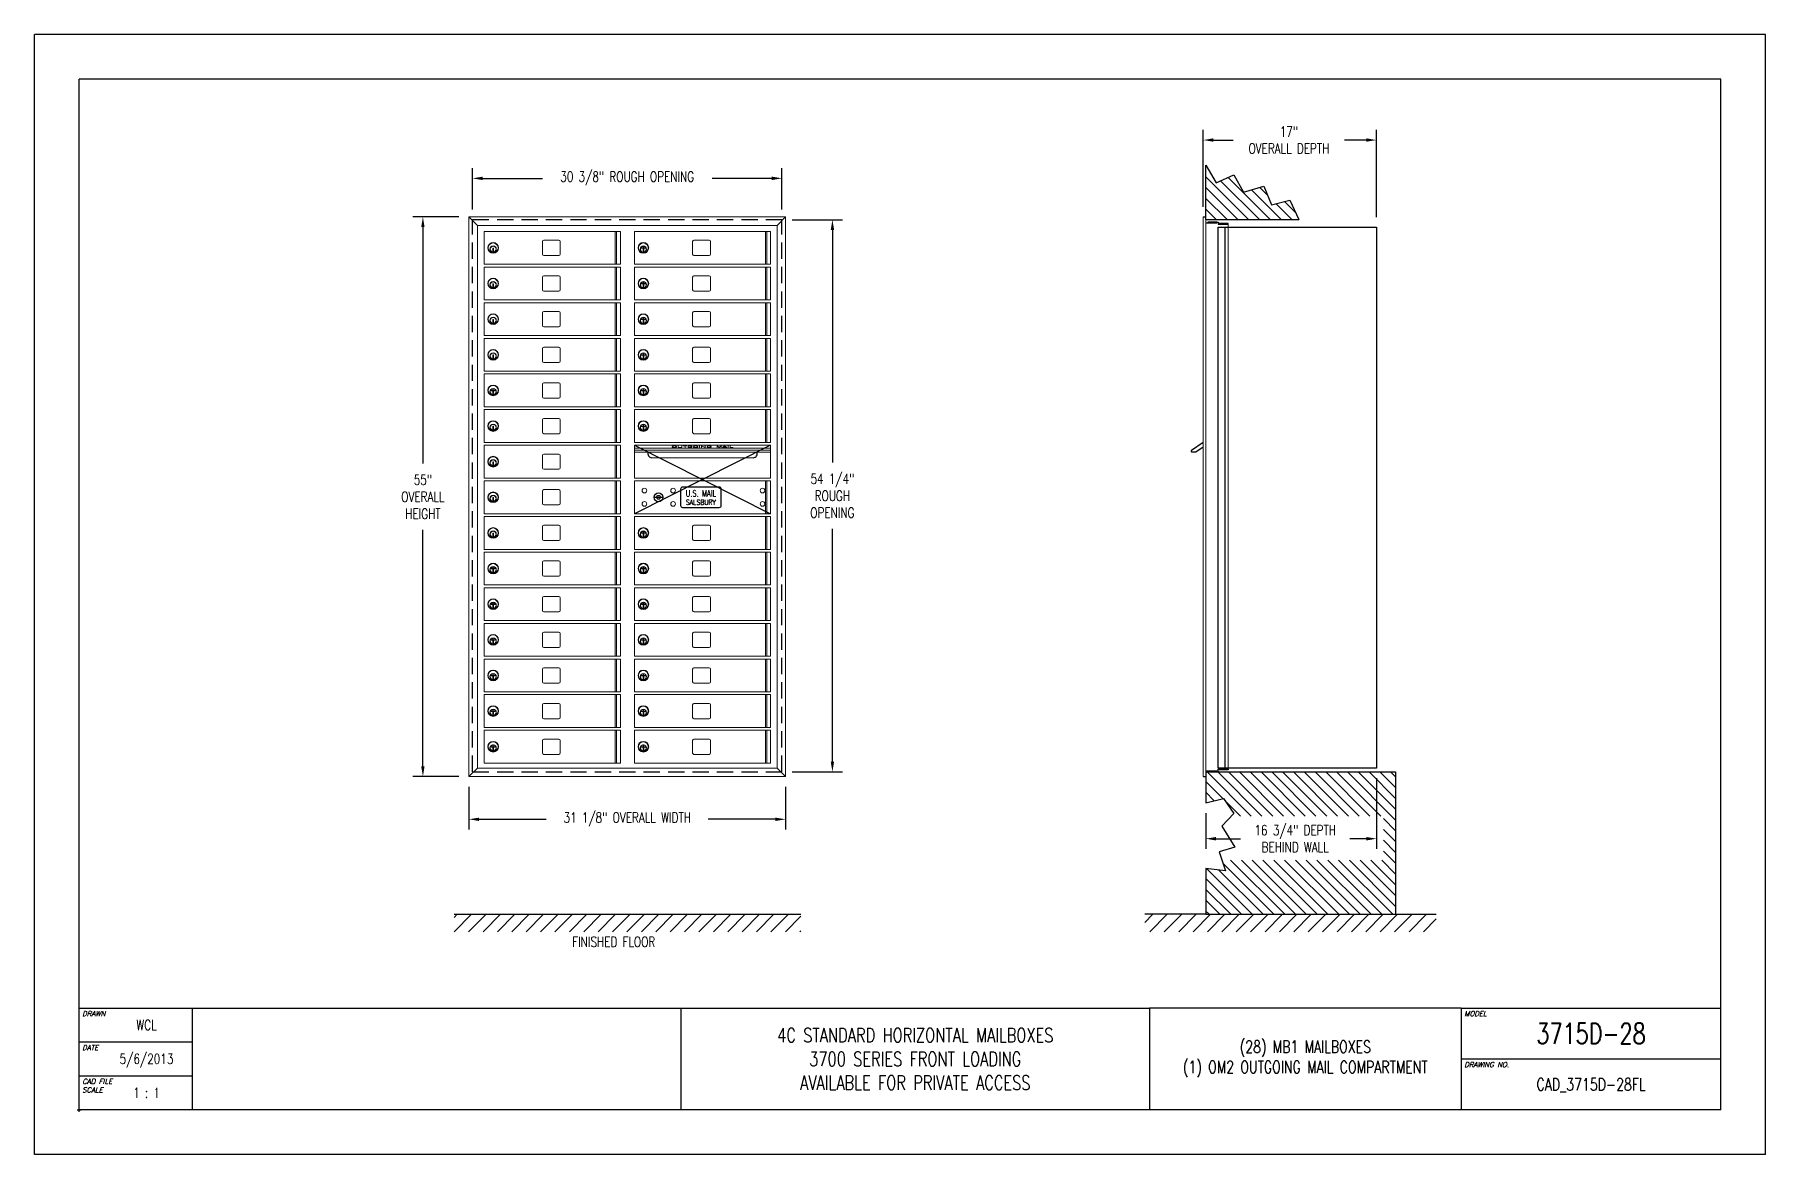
# Model space of a CAD drawing. Header units: inches. Extents: x 0 to 170, y 0 to 110.
import ezdxf
from ezdxf.enums import TextEntityAlignment as Align

# ---------------------------------------------------------------- set-up
doc = ezdxf.new("R2010")
doc.units = ezdxf.units.IN
doc.header["$MEASUREMENT"] = 0
doc.header["$PDMODE"] = 2
doc.header["$PDSIZE"] = 0.2
doc.linetypes.add('HIDDEN', pattern=[0.075, 0.05, -0.025])
doc.styles.add('Simplex Italic', font='SIMPLEX.shx', dxfattribs={"oblique": 15, "height": 3})
doc.styles.add('SQUASHED', font='simplex.shx', dxfattribs={"width": 4})
doc.styles.get("Standard").update_dxf_attribs({"font": 'simplex.shx', "width": 0.75})
doc.dimstyles.get("Standard").update_dxf_attribs({"dimtxt": 1, "dimasz": 1, "dimexe": 1, "dimexo": 1, "dimgap": 1, "dimtad": 0, "dimtih": 1, "dimtoh": 1, "dimdec": 3, "dimzin": 0, "dimdsep": 46, "dimlunit": 5, "dimtxsty": 'Standard', "dimcen": 0, "dimadec": 0, "dimazin": 0, "dimtfac": 1, "dimtdec": 3, "dimtofl": 0, "dimtmove": 0, "dimatfit": 3, "dimfxl": 1, "dimfrac": 2, "dimtolj": 1, "dimtzin": 0, "dimarcsym": 0})
pattern_1 = [(135, (-1614.1793, -320.4679), (-0.5303301, -0.5303301), [])]

# ---------------------------------------------------------------- blocks, each defined once
blk = doc.blocks.new('*D9')
at = {"color": 0, "lineweight": -2, "transparency": 16777216}
for p, q in [((74.4, 91.82), (79.36, 91.82)), ((78.36, 90.82), (78.36, 67.96)), ((78.36, 38.57), (78.36, 61.44)), ((74.4, 37.57), (79.36, 37.57))]:
    blk.add_line(p, q, dxfattribs=at)
at = {"color": 0, "lineweight": -3, "transparency": 16777216}
for points in [[(78.2, 90.82), (78.53, 90.82), (78.36, 91.82)], [(78.2, 38.57), (78.53, 38.57), (78.36, 37.57)]]:
    blk.add_solid(points, dxfattribs=at)
at = {"layer": 'Defpoints', "color": 0, "lineweight": -3, "transparency": 16777216}
for p in [(73.4, 91.82), (73.4, 37.57), (78.36, 37.57)]:
    blk.add_point(p, dxfattribs=at)
at = {"color": 0, "lineweight": -3, "transparency": 16777216, "insert": (78.36, 64.7), "char_height": 1, "attachment_point": 5}
blk.add_mtext('\\A1;54 1/4"\\PROUGH\\POPENING', dxfattribs=at)
blk = doc.blocks.new('*D10')
at = {"color": 0, "lineweight": -2, "transparency": 16777216}
for p, q in [((43.02, 92.82), (43.02, 96.88)), ((44.02, 95.88), (49.87, 95.88)), ((72.4, 95.88), (66.55, 95.88)), ((73.4, 92.82), (73.4, 96.88))]:
    blk.add_line(p, q, dxfattribs=at)
at = {"color": 0, "lineweight": -3, "transparency": 16777216}
for points in [[(44.02, 96.05), (44.02, 95.71), (43.02, 95.88)], [(72.4, 96.05), (72.4, 95.71), (73.4, 95.88)]]:
    blk.add_solid(points, dxfattribs=at)
at = {"layer": 'Defpoints', "color": 0, "lineweight": -3, "transparency": 16777216}
for p in [(73.4, 95.88), (43.02, 91.82), (73.4, 91.82)]:
    blk.add_point(p, dxfattribs=at)
at = {"color": 0, "lineweight": -3, "transparency": 16777216, "insert": (58.21, 95.88), "char_height": 1, "attachment_point": 5}
blk.add_mtext('\\A1;30 3/8" ROUGH OPENING', dxfattribs=at)
blk = doc.blocks.new('*D11')
at = {"color": 0, "lineweight": -2, "transparency": 16777216}
for p, q in [((42.66, 36.12), (42.66, 31.92)), ((73.76, 36.12), (73.76, 31.92)), ((43.66, 32.92), (50.26, 32.92)), ((72.76, 32.92), (66.16, 32.92))]:
    blk.add_line(p, q, dxfattribs=at)
at = {"color": 0, "lineweight": -3, "transparency": 16777216}
for points in [[(43.66, 33.08), (43.66, 32.75), (42.66, 32.92)], [(72.76, 33.08), (72.76, 32.75), (73.76, 32.92)]]:
    blk.add_solid(points, dxfattribs=at)
at = {"layer": 'Defpoints', "color": 0, "lineweight": -3, "transparency": 16777216}
for p in [(42.66, 37.12), (73.76, 37.12), (73.76, 32.92)]:
    blk.add_point(p, dxfattribs=at)
at = {"color": 0, "lineweight": -3, "transparency": 16777216, "insert": (58.21, 32.92), "char_height": 1, "attachment_point": 5}
blk.add_mtext('\\A1;31 1/8" OVERALL WIDTH', dxfattribs=at)
blk = doc.blocks.new('*D12')
at = {"color": 0, "lineweight": -2, "transparency": 16777216}
for p, q in [((41.66, 92.09), (37.14, 92.09)), ((38.14, 91.09), (38.14, 67.86)), ((38.14, 38.12), (38.14, 61.34)), ((41.66, 37.12), (37.14, 37.12))]:
    blk.add_line(p, q, dxfattribs=at)
at = {"color": 0, "lineweight": -3, "transparency": 16777216}
for points in [[(37.97, 91.09), (38.3, 91.09), (38.14, 92.09)], [(37.97, 38.12), (38.3, 38.12), (38.14, 37.12)]]:
    blk.add_solid(points, dxfattribs=at)
at = {"layer": 'Defpoints', "color": 0, "lineweight": -3, "transparency": 16777216}
for p in [(42.66, 92.09), (38.14, 37.12), (42.66, 37.12)]:
    blk.add_point(p, dxfattribs=at)
at = {"color": 0, "lineweight": -3, "transparency": 16777216, "insert": (38.14, 64.6), "char_height": 1, "attachment_point": 5}
blk.add_mtext('\\A1;55"\\POVERALL\\PHEIGHT', dxfattribs=at)
blk = doc.blocks.new('*D7')
at = {"color": 0, "lineweight": -2, "transparency": 16777216}
for p, q in [((114.78, 93.09), (114.78, 100.64)), ((131.8, 92.08), (131.8, 100.64)), ((115.78, 99.64), (117.73, 99.64)), ((130.8, 99.64), (128.66, 99.64))]:
    blk.add_line(p, q, dxfattribs=at)
at = {"color": 0, "lineweight": -3, "transparency": 16777216}
for points in [[(115.78, 99.81), (115.78, 99.48), (114.78, 99.64)], [(130.8, 99.81), (130.8, 99.48), (131.8, 99.64)]]:
    blk.add_solid(points, dxfattribs=at)
at = {"layer": 'Defpoints', "color": 0, "lineweight": -3, "transparency": 16777216}
for p in [(131.8, 99.64), (114.78, 92.09), (131.8, 91.08)]:
    blk.add_point(p, dxfattribs=at)
at = {"color": 0, "lineweight": -3, "transparency": 16777216, "insert": (123.2, 99.64), "char_height": 1, "attachment_point": 5}
blk.add_mtext('\\A1;17"\\POVERALL DEPTH', dxfattribs=at)
blk = doc.blocks.new('*D8')
at = {"color": 0, "lineweight": -2, "transparency": 16777216}
for p, q in [((131.8, 36.95), (131.8, 30.01)), ((115.04, 33.53), (115.04, 30.01)), ((116.04, 31.01), (118.46, 31.01)), ((130.8, 31.01), (129.18, 31.01))]:
    blk.add_line(p, q, dxfattribs=at)
at = {"color": 0, "lineweight": -3, "transparency": 16777216}
for points in [[(116.04, 31.18), (116.04, 30.84), (115.04, 31.01)], [(130.8, 31.18), (130.8, 30.84), (131.8, 31.01)]]:
    blk.add_solid(points, dxfattribs=at)
at = {"layer": 'Defpoints', "color": 0, "lineweight": -3, "transparency": 16777216}
for p in [(131.8, 37.95), (115.04, 34.53), (131.8, 31.01)]:
    blk.add_point(p, dxfattribs=at)
at = {"color": 0, "lineweight": -3, "transparency": 16777216, "insert": (123.82, 31.01), "char_height": 1, "attachment_point": 5}
blk.add_mtext('\\A1;16 3/4" DEPTH\\PBEHIND WALL', dxfattribs=at)

msp = doc.modelspace()

# ---------------------------------------------------------------- hatches: boundary and pattern name
at = {"lineweight": -3}
h = msp.add_hatch(dxfattribs=at)
h.set_pattern_fill('ANSI31', color=256, scale=6, angle=90, style=0)
h.set_pattern_definition(pattern_1)
h.paths.add_polyline_path([(118.7516, 94.5116), (117.7898, 96.213), (116.051, 95.4363), (115.0404, 97.1746), (115.0404, 91.8237), (124.1828, 91.8237), (123.302, 93.7349), (121.4893, 93.291), (120.7494, 95.1034)])
h = msp.add_hatch(dxfattribs=at)
h.set_pattern_fill('ANSI31', color=256, scale=6, angle=90, style=0)
h.set_pattern_definition(pattern_1)
h.paths.add_polyline_path([(115.0404, 37.5737), (115.0404, 37.1167), (115.0404, 34.5332), (116.7818, 34.9677), (117.7814, 33.489), (117.5475, 33.2391), (132.4761, 33.2391), (132.4761, 28.9012), (116.6146, 28.9012), (116.9631, 27.8385), (115.0404, 28.0952), (115.0404, 23.5837), (133.6754, 23.5837), (133.6754, 37.5737)])
h = msp.add_hatch(dxfattribs=at)
h.set_pattern_fill('ANSI31', scale=8, style=0)
h.set_pattern_definition([(45, (-1454.6711, -188.4914), (-0.7071068, 0.7071068), [])])
h.paths.add_polyline_path([(75.2567, 21.8733), (75.2567, 23.5837), (41.1971, 23.5837), (41.1971, 21.8733)])
h = msp.add_hatch(dxfattribs=at)
h.set_pattern_fill('ANSI31', scale=8, style=0)
h.set_pattern_definition([(45, (-1447.1524, -188.4914), (-0.7071068, 0.7071068), [])])
h.paths.add_polyline_path([(109.0404, 23.5837), (109.0404, 21.8733), (137.6754, 21.8733), (137.6754, 23.5837), (131.6754, 23.5837), (115.0404, 23.5837)])

# ---------------------------------------------------------------- linework, layer by layer
at = {"color": 7}
for p, q in [((0, 0), (0, 110)), ((170, 110), (0, 110)), ((170, 0), (170, 110)), ((4.375, 4.375), (4.375, 105.625)), ((165.625, 105.625), (4.375, 105.625)), ((165.625, 4.375), (165.625, 105.625)), ((15.505, 4.375), (15.505, 14.375)), ((63.5, 4.375), (63.5, 14.375)), ((4.375, 11.045), (15.505, 11.045)), ((140.125, 9.375), (165.625, 9.375)), ((4.375, 7.715), (15.505, 7.715)), ((165.625, 4.375), (4.375, 4.375)), ((170, 0), (0, 0))]:
    msp.add_line(p, q, dxfattribs=at)
at = {"color": 7, "lineweight": -3}
for p, q in [((115.0404, 97.1746), (116.051, 95.4363)), ((115.0404, 91.8237), (115.0404, 97.1746)), ((116.051, 95.4363), (117.7898, 96.213)), ((117.7898, 96.213), (118.7516, 94.5116)), ((118.7516, 94.5116), (120.7494, 95.1034)), ((120.7494, 95.1034), (121.4893, 93.291)), ((121.4893, 93.291), (123.302, 93.7349)), ((123.302, 93.7349), (124.1828, 91.8237)), ((114.7754, 92.0867), (115.0404, 92.0867)), ((115.0404, 91.8237), (124.1828, 91.8237)), ((115.0404, 91.5187), (116.1254, 91.5187)), ((115.2454, 91.5827), (115.2454, 91.5187)), ((116.1054, 91.5827), (115.2454, 91.5827)), ((116.1054, 91.5187), (116.1054, 91.5827)), ((116.1254, 91.5867), (116.2454, 91.5867)), ((116.1254, 91.5867), (116.1254, 91.5187)), ((116.2454, 91.5867), (116.2454, 91.3747)), ((116.2454, 91.3747), (117.2454, 91.3747)), ((116.2454, 37.9487), (116.2454, 91.0837)), ((116.2454, 91.0837), (131.8004, 91.0837)), ((117.2254, 91.4387), (116.3654, 91.4387)), ((116.3654, 91.4387), (116.3654, 91.3747)), ((116.9454, 37.9487), (116.9454, 91.0837)), ((117.2254, 91.3747), (117.2254, 91.4387)), ((131.8004, 91.0837), (131.8004, 37.9487)), ((115.0404, 37.6847), (116.1254, 37.6847)), ((115.0404, 37.5737), (133.6754, 37.5737)), ((115.0404, 37.5737), (115.0404, 34.5332)), ((115.2454, 37.6207), (115.2454, 37.6847)), ((116.1054, 37.6207), (115.2454, 37.6207)), ((116.1054, 37.6847), (116.1054, 37.6207)), ((116.1254, 37.6167), (116.1254, 37.6847)), ((116.1254, 37.6167), (116.2454, 37.6167)), ((131.8004, 37.9487), (116.2454, 37.9487)), ((116.2454, 37.9487), (117.2454, 37.9487)), ((116.2454, 37.6167), (116.2454, 37.8287)), ((116.2454, 37.8287), (117.2454, 37.8287)), ((116.3654, 37.7647), (116.3654, 37.8287)), ((117.2254, 37.7647), (116.3654, 37.7647)), ((117.2254, 37.8287), (117.2254, 37.7647)), ((133.6754, 37.5737), (133.6754, 23.5837)), ((114.7754, 37.1167), (115.0404, 37.1167)), ((115.0404, 28.0952), (115.0404, 23.5837)), ((41.1971, 23.5837), (75.2567, 23.5837)), ((115.0404, 23.5837), (109.0404, 23.5837)), ((115.0404, 23.5837), (133.6754, 23.5837)), ((133.6754, 23.5837), (137.6754, 23.5837))]:
    msp.add_line(p, q, dxfattribs=at)
at = {"color": 7, "linetype": 'Continuous', "lineweight": 15}
for p, q in [((42.6607, 92.0867), (43.4927, 91.2547)), ((42.6607, 92.0867), (73.7567, 92.0867)), ((42.6607, 37.1167), (42.6607, 92.0867)), ((73.7567, 92.0867), (72.9247, 91.2547)), ((73.7567, 92.0867), (73.7567, 37.1167)), ((114.7754, 92.0867), (114.7754, 37.1167)), ((115.0404, 92.0867), (115.0404, 37.1167)), ((43.4927, 91.2547), (72.9247, 91.2547)), ((43.4927, 37.9487), (43.4927, 91.2547)), ((44.1637, 90.6637), (44.1637, 87.4337)), ((44.1637, 90.6637), (57.5387, 90.6637)), ((57.0198, 90.6637), (57.0198, 87.4337)), ((57.1606, 90.6637), (57.1606, 87.4337)), ((57.5387, 87.4337), (57.5387, 90.6637)), ((58.9177, 90.6637), (58.9177, 87.4337)), ((58.9177, 90.6637), (72.2927, 90.6637)), ((71.7738, 90.6637), (71.7738, 87.4337)), ((71.9146, 90.6637), (71.9146, 87.4337)), ((72.2927, 87.4337), (72.2927, 90.6637)), ((72.9247, 91.2547), (72.9247, 37.9487)), ((117.2454, 91.3747), (117.2454, 37.8287)), ((45.0687, 89.0287), (45.0087, 89.0287)), ((45.0087, 89.0287), (45.0087, 88.7287)), ((45.0087, 88.7287), (45.0687, 88.7287)), ((45.0687, 88.7287), (45.0687, 89.0287)), ((49.8787, 89.6737), (49.8787, 88.4237)), ((51.5037, 89.7987), (50.0037, 89.7987)), ((51.6287, 88.4237), (51.6287, 89.6737)), ((59.8227, 89.0287), (59.7627, 89.0287)), ((59.7627, 89.0287), (59.7627, 88.7287)), ((59.7627, 88.7287), (59.8227, 88.7287)), ((59.8227, 88.7287), (59.8227, 89.0287)), ((64.6327, 89.6737), (64.6327, 88.4237)), ((66.2577, 89.7987), (64.7577, 89.7987)), ((66.3827, 88.4237), (66.3827, 89.6737)), ((44.1637, 87.4337), (57.5387, 87.4337)), ((44.1637, 87.1637), (57.5387, 87.1637)), ((44.1637, 87.1637), (44.1637, 83.9337)), ((50.0037, 88.2987), (51.5037, 88.2987)), ((57.0198, 87.1637), (57.0198, 83.9337)), ((57.1606, 87.1637), (57.1606, 83.9337)), ((57.5387, 83.9337), (57.5387, 87.1637)), ((58.9177, 87.4337), (72.2927, 87.4337)), ((58.9177, 87.1637), (72.2927, 87.1637)), ((58.9177, 87.1637), (58.9177, 83.9337)), ((64.7577, 88.2987), (66.2577, 88.2987)), ((71.7738, 87.1637), (71.7738, 83.9337)), ((71.9146, 87.1637), (71.9146, 83.9337)), ((72.2927, 83.9337), (72.2927, 87.1637)), ((45.0087, 85.5287), (45.0087, 85.2287)), ((45.0687, 85.5287), (45.0087, 85.5287)), ((45.0087, 85.2287), (45.0687, 85.2287)), ((45.0687, 85.2287), (45.0687, 85.5287)), ((49.8787, 86.1737), (49.8787, 84.9237)), ((51.5037, 86.2987), (50.0037, 86.2987)), ((51.6287, 84.9237), (51.6287, 86.1737)), ((59.7627, 85.5287), (59.7627, 85.2287)), ((59.8227, 85.5287), (59.7627, 85.5287)), ((59.7627, 85.2287), (59.8227, 85.2287)), ((59.8227, 85.2287), (59.8227, 85.5287)), ((64.6327, 86.1737), (64.6327, 84.9237)), ((66.2577, 86.2987), (64.7577, 86.2987)), ((66.3827, 84.9237), (66.3827, 86.1737)), ((44.1637, 83.9337), (57.5387, 83.9337)), ((44.1637, 83.6637), (57.5387, 83.6637)), ((44.1637, 83.6637), (44.1637, 80.4337)), ((50.0037, 84.7987), (51.5037, 84.7987)), ((57.0198, 83.6637), (57.0198, 80.4337)), ((57.1606, 83.6637), (57.1606, 80.4337)), ((57.5387, 80.4337), (57.5387, 83.6637)), ((58.9177, 83.9337), (72.2927, 83.9337)), ((58.9177, 83.6637), (72.2927, 83.6637)), ((58.9177, 83.6637), (58.9177, 80.4337)), ((64.7577, 84.7987), (66.2577, 84.7987)), ((71.7738, 83.6637), (71.7738, 80.4337)), ((71.9146, 83.6637), (71.9146, 80.4337)), ((72.2927, 80.4337), (72.2927, 83.6637)), ((45.0087, 82.0287), (45.0087, 81.7287)), ((45.0687, 82.0287), (45.0087, 82.0287)), ((45.0087, 81.7287), (45.0687, 81.7287)), ((45.0687, 81.7287), (45.0687, 82.0287)), ((49.8787, 82.6737), (49.8787, 81.4237)), ((51.5037, 82.7987), (50.0037, 82.7987)), ((51.6287, 81.4237), (51.6287, 82.6737)), ((59.7627, 82.0287), (59.7627, 81.7287)), ((59.8227, 82.0287), (59.7627, 82.0287)), ((59.7627, 81.7287), (59.8227, 81.7287)), ((59.8227, 81.7287), (59.8227, 82.0287)), ((64.6327, 82.6737), (64.6327, 81.4237)), ((66.2577, 82.7987), (64.7577, 82.7987)), ((66.3827, 81.4237), (66.3827, 82.6737)), ((44.1637, 80.4337), (57.5387, 80.4337)), ((44.1637, 80.1637), (44.1637, 76.9337)), ((44.1637, 80.1637), (57.5387, 80.1637)), ((50.0037, 81.2987), (51.5037, 81.2987)), ((57.0198, 80.1637), (57.0198, 76.9337)), ((57.1606, 80.1637), (57.1606, 76.9337)), ((57.5387, 76.9337), (57.5387, 80.1637)), ((58.9177, 80.4337), (72.2927, 80.4337)), ((58.9177, 80.1637), (58.9177, 76.9337)), ((58.9177, 80.1637), (72.2927, 80.1637)), ((64.7577, 81.2987), (66.2577, 81.2987)), ((71.7738, 80.1637), (71.7738, 76.9337)), ((71.9146, 80.1637), (71.9146, 76.9337)), ((72.2927, 76.9337), (72.2927, 80.1637)), ((45.0687, 78.5287), (45.0087, 78.5287)), ((45.0087, 78.5287), (45.0087, 78.2287)), ((45.0087, 78.2287), (45.0687, 78.2287)), ((45.0687, 78.2287), (45.0687, 78.5287)), ((49.8787, 79.1737), (49.8787, 77.9237)), ((51.5037, 79.2987), (50.0037, 79.2987)), ((51.6287, 77.9237), (51.6287, 79.1737)), ((59.8227, 78.5287), (59.7627, 78.5287)), ((59.7627, 78.5287), (59.7627, 78.2287)), ((59.7627, 78.2287), (59.8227, 78.2287)), ((59.8227, 78.2287), (59.8227, 78.5287)), ((64.6327, 79.1737), (64.6327, 77.9237)), ((66.2577, 79.2987), (64.7577, 79.2987)), ((66.3827, 77.9237), (66.3827, 79.1737)), ((44.1637, 76.9337), (57.5387, 76.9337)), ((44.1637, 76.6637), (57.5387, 76.6637)), ((44.1637, 76.6637), (44.1637, 73.4337)), ((44.1637, 76.6637), (57.5387, 76.6637)), ((44.1637, 76.6637), (44.1637, 73.4337)), ((50.0037, 77.7987), (51.5037, 77.7987)), ((57.0198, 76.6637), (57.0198, 73.4337)), ((57.0198, 76.6637), (57.0198, 73.4337)), ((57.1606, 76.6637), (57.1606, 73.4337)), ((57.1606, 76.6637), (57.1606, 73.4337)), ((57.5387, 73.4337), (57.5387, 76.6637)), ((57.5387, 73.4337), (57.5387, 76.6637)), ((58.9177, 76.9337), (72.2927, 76.9337)), ((58.9177, 76.6637), (72.2927, 76.6637)), ((58.9177, 76.6637), (58.9177, 73.4337)), ((58.9177, 76.6637), (58.9177, 73.4337)), ((58.9177, 76.6637), (72.2927, 76.6637)), ((64.7577, 77.7987), (66.2577, 77.7987)), ((71.7738, 76.6637), (71.7738, 73.4337)), ((71.7738, 76.6637), (71.7738, 73.4337)), ((71.9146, 76.6637), (71.9146, 73.4337)), ((71.9146, 76.6637), (71.9146, 73.4337)), ((72.2927, 73.4337), (72.2927, 76.6637)), ((72.2927, 73.4337), (72.2927, 76.6637)), ((45.0087, 75.0287), (45.0087, 74.7287)), ((45.0687, 75.0287), (45.0087, 75.0287)), ((45.0087, 75.0287), (45.0087, 74.7287)), ((45.0687, 75.0287), (45.0087, 75.0287)), ((45.0687, 74.7287), (45.0687, 75.0287)), ((45.0687, 74.7287), (45.0687, 75.0287)), ((49.8787, 75.6737), (49.8787, 74.4237)), ((49.8787, 75.6737), (49.8787, 74.4237)), ((51.5037, 75.7987), (50.0037, 75.7987)), ((51.5037, 75.7987), (50.0037, 75.7987)), ((51.6287, 74.4237), (51.6287, 75.6737)), ((51.6287, 74.4237), (51.6287, 75.6737)), ((59.7627, 75.0287), (59.7627, 74.7287)), ((59.8227, 75.0287), (59.7627, 75.0287)), ((59.8227, 75.0287), (59.7627, 75.0287)), ((59.7627, 75.0287), (59.7627, 74.7287)), ((59.8227, 74.7287), (59.8227, 75.0287)), ((59.8227, 74.7287), (59.8227, 75.0287)), ((64.6327, 75.6737), (64.6327, 74.4237)), ((64.6327, 75.6737), (64.6327, 74.4237)), ((66.2577, 75.7987), (64.7577, 75.7987)), ((66.2577, 75.7987), (64.7577, 75.7987)), ((66.3827, 74.4237), (66.3827, 75.6737)), ((66.3827, 74.4237), (66.3827, 75.6737)), ((44.1637, 73.4337), (57.5387, 73.4337)), ((44.1637, 73.4337), (57.5387, 73.4337)), ((44.1637, 73.1637), (44.1637, 69.9337)), ((44.1637, 73.1637), (57.5387, 73.1637)), ((45.0087, 74.7287), (45.0687, 74.7287)), ((45.0087, 74.7287), (45.0687, 74.7287)), ((50.0037, 74.2987), (51.5037, 74.2987)), ((50.0037, 74.2987), (51.5037, 74.2987)), ((57.0198, 73.1637), (57.0198, 69.9337)), ((57.1606, 73.1637), (57.1606, 69.9337)), ((57.5387, 69.9337), (57.5387, 73.1637)), ((58.9177, 73.4337), (72.2927, 73.4337)), ((58.9177, 73.4337), (72.2927, 73.4337)), ((58.9177, 73.1637), (72.2927, 73.1637)), ((58.9177, 73.1637), (58.9177, 69.9337)), ((58.9177, 73.1637), (58.9177, 69.9337)), ((58.9177, 73.1637), (72.2927, 73.1637)), ((59.7627, 74.7287), (59.8227, 74.7287)), ((59.7627, 74.7287), (59.8227, 74.7287)), ((64.7577, 74.2987), (66.2577, 74.2987)), ((64.7577, 74.2987), (66.2577, 74.2987)), ((71.7738, 73.1637), (71.7738, 69.9337)), ((71.7738, 73.1637), (71.7738, 69.9337)), ((71.9146, 73.1637), (71.9146, 69.9337)), ((71.9146, 73.1637), (71.9146, 69.9337)), ((72.2927, 69.9337), (72.2927, 73.1637)), ((72.2927, 69.9337), (72.2927, 73.1637)), ((45.0687, 71.5287), (45.0087, 71.5287)), ((45.0087, 71.5287), (45.0087, 71.2287)), ((45.0687, 71.2287), (45.0687, 71.5287)), ((49.8787, 72.1737), (49.8787, 70.9237)), ((51.5037, 72.2987), (50.0037, 72.2987)), ((51.6287, 70.9237), (51.6287, 72.1737)), ((59.7627, 71.5287), (59.7627, 71.2287)), ((59.8227, 71.5287), (59.7627, 71.5287)), ((59.8227, 71.5287), (59.7627, 71.5287)), ((59.7627, 71.5287), (59.7627, 71.2287)), ((59.8227, 71.2287), (59.8227, 71.5287)), ((59.8227, 71.2287), (59.8227, 71.5287)), ((64.6327, 72.1737), (64.6327, 70.9237)), ((64.6327, 72.1737), (64.6327, 70.9237)), ((66.2577, 72.2987), (64.7577, 72.2987)), ((66.2577, 72.2987), (64.7577, 72.2987)), ((66.3827, 70.9237), (66.3827, 72.1737)), ((66.3827, 70.9237), (66.3827, 72.1737)), ((44.1637, 69.9337), (57.5387, 69.9337)), ((45.0087, 71.2287), (45.0687, 71.2287)), ((50.0037, 70.7987), (51.5037, 70.7987)), ((58.9177, 69.9337), (72.2927, 69.9337)), ((58.9177, 69.9337), (72.2927, 69.9337)), ((59.7627, 71.2287), (59.8227, 71.2287)), ((59.7627, 71.2287), (59.8227, 71.2287)), ((64.7577, 70.7987), (66.2577, 70.7987)), ((64.7577, 70.7987), (66.2577, 70.7987)), ((44.1637, 69.6637), (44.1637, 66.4337)), ((44.1637, 69.6637), (57.5387, 69.6637)), ((45.0687, 68.0287), (45.0087, 68.0287)), ((45.0087, 68.0287), (45.0087, 67.7287)), ((45.0687, 67.7287), (45.0687, 68.0287)), ((49.8787, 68.6737), (49.8787, 67.4237)), ((51.5037, 68.7987), (50.0037, 68.7987)), ((51.6287, 67.4237), (51.6287, 68.6737)), ((57.0198, 69.6637), (57.0198, 66.4337)), ((57.1606, 69.6637), (57.1606, 66.4337)), ((57.5387, 66.4337), (57.5387, 69.6637)), ((58.9177, 69.6637), (58.9177, 66.4337)), ((72.2927, 66.4337), (72.2927, 69.6637)), ((44.1637, 66.4337), (57.5387, 66.4337)), ((45.0087, 67.7287), (45.0687, 67.7287)), ((50.0037, 67.2987), (51.5037, 67.2987)), ((44.1637, 66.1637), (57.5387, 66.1637)), ((44.1637, 66.1637), (44.1637, 62.9337)), ((49.8787, 65.1737), (49.8787, 63.9237)), ((51.5037, 65.2987), (50.0037, 65.2987)), ((51.6287, 63.9237), (51.6287, 65.1737)), ((57.0198, 66.1637), (57.0198, 62.9337)), ((57.1606, 66.1637), (57.1606, 62.9337)), ((57.5387, 62.9337), (57.5387, 66.1637)), ((58.9177, 66.1637), (58.9177, 62.9337)), ((58.9177, 66.1637), (72.2927, 66.1637)), ((71.7738, 66.1637), (71.7738, 62.9337)), ((71.9146, 66.1637), (71.9146, 62.9337)), ((72.2927, 62.9337), (72.2927, 66.1637)), ((44.1637, 62.9337), (57.5387, 62.9337)), ((45.0087, 64.5287), (45.0087, 64.2287)), ((45.0687, 64.5287), (45.0087, 64.5287)), ((45.0087, 64.2287), (45.0687, 64.2287)), ((45.0687, 64.2287), (45.0687, 64.5287)), ((50.0037, 63.7987), (51.5037, 63.7987)), ((58.9177, 62.9337), (72.2927, 62.9337)), ((44.1637, 62.6637), (44.1637, 59.4337)), ((44.1637, 62.6637), (57.5387, 62.6637)), ((49.8787, 61.6737), (49.8787, 60.4237)), ((51.5037, 61.7987), (50.0037, 61.7987)), ((51.6287, 60.4237), (51.6287, 61.6737)), ((57.0198, 62.6637), (57.0198, 59.4337)), ((57.1606, 62.6637), (57.1606, 59.4337)), ((57.5387, 59.4337), (57.5387, 62.6637)), ((58.9177, 62.6637), (58.9177, 59.4337)), ((58.9177, 62.6637), (72.2927, 62.6637)), ((64.6327, 61.6737), (64.6327, 60.4237)), ((66.2577, 61.7987), (64.7577, 61.7987)), ((66.3827, 60.4237), (66.3827, 61.6737)), ((71.7738, 62.6637), (71.7738, 59.4337)), ((71.9146, 62.6637), (71.9146, 59.4337)), ((72.2927, 59.4337), (72.2927, 62.6637)), ((45.0687, 61.0287), (45.0087, 61.0287)), ((45.0087, 61.0287), (45.0087, 60.7287)), ((45.0087, 60.7287), (45.0687, 60.7287)), ((45.0687, 60.7287), (45.0687, 61.0287)), ((50.0037, 60.2987), (51.5037, 60.2987)), ((59.8227, 61.0287), (59.7627, 61.0287)), ((59.7627, 61.0287), (59.7627, 60.7287)), ((59.7627, 60.7287), (59.8227, 60.7287)), ((59.8227, 60.7287), (59.8227, 61.0287)), ((64.7577, 60.2987), (66.2577, 60.2987)), ((44.1637, 59.4337), (57.5387, 59.4337)), ((44.1637, 59.1637), (44.1637, 55.9337)), ((44.1637, 59.1637), (57.5387, 59.1637)), ((49.8787, 58.1737), (49.8787, 56.9237)), ((51.5037, 58.2987), (50.0037, 58.2987)), ((51.6287, 56.9237), (51.6287, 58.1737)), ((57.0198, 59.1637), (57.0198, 55.9337)), ((57.1606, 59.1637), (57.1606, 55.9337)), ((57.5387, 55.9337), (57.5387, 59.1637)), ((58.9177, 59.4337), (72.2927, 59.4337)), ((58.9177, 59.1637), (72.2927, 59.1637)), ((58.9177, 59.1637), (58.9177, 55.9337)), ((64.6327, 58.1737), (64.6327, 56.9237)), ((66.2577, 58.2987), (64.7577, 58.2987)), ((66.3827, 56.9237), (66.3827, 58.1737)), ((71.7738, 59.1637), (71.7738, 55.9337)), ((71.9146, 59.1637), (71.9146, 55.9337)), ((72.2927, 55.9337), (72.2927, 59.1637)), ((45.0687, 57.5287), (45.0087, 57.5287)), ((45.0087, 57.5287), (45.0087, 57.2287)), ((45.0087, 57.2287), (45.0687, 57.2287)), ((45.0687, 57.2287), (45.0687, 57.5287)), ((50.0037, 56.7987), (51.5037, 56.7987)), ((59.7627, 57.5287), (59.7627, 57.2287)), ((59.8227, 57.5287), (59.7627, 57.5287)), ((59.7627, 57.2287), (59.8227, 57.2287)), ((59.8227, 57.2287), (59.8227, 57.5287)), ((64.7577, 56.7987), (66.2577, 56.7987)), ((44.1637, 55.9337), (57.5387, 55.9337)), ((44.1637, 55.6637), (57.5387, 55.6637)), ((44.1637, 55.6637), (44.1637, 52.4337)), ((49.8787, 54.6737), (49.8787, 53.4237)), ((51.5037, 54.7987), (50.0037, 54.7987)), ((51.6287, 53.4237), (51.6287, 54.6737)), ((57.0198, 55.6637), (57.0198, 52.4337)), ((57.1606, 55.6637), (57.1606, 52.4337)), ((57.5387, 52.4337), (57.5387, 55.6637)), ((58.9177, 55.9337), (72.2927, 55.9337)), ((58.9177, 55.6637), (58.9177, 52.4337)), ((58.9177, 55.6637), (72.2927, 55.6637)), ((64.6327, 54.6737), (64.6327, 53.4237)), ((66.2577, 54.7987), (64.7577, 54.7987)), ((66.3827, 53.4237), (66.3827, 54.6737)), ((71.7738, 55.6637), (71.7738, 52.4337)), ((71.9146, 55.6637), (71.9146, 52.4337)), ((72.2927, 52.4337), (72.2927, 55.6637)), ((45.0087, 54.0287), (45.0087, 53.7287)), ((45.0687, 54.0287), (45.0087, 54.0287)), ((45.0087, 53.7287), (45.0687, 53.7287)), ((45.0687, 53.7287), (45.0687, 54.0287)), ((50.0037, 53.2987), (51.5037, 53.2987)), ((59.8227, 54.0287), (59.7627, 54.0287)), ((59.7627, 54.0287), (59.7627, 53.7287)), ((59.7627, 53.7287), (59.8227, 53.7287)), ((59.8227, 53.7287), (59.8227, 54.0287)), ((64.7577, 53.2987), (66.2577, 53.2987)), ((44.1637, 52.4337), (57.5387, 52.4337)), ((44.1637, 52.1637), (57.5387, 52.1637)), ((44.1637, 52.1637), (44.1637, 48.9337)), ((49.8787, 51.1737), (49.8787, 49.9237)), ((51.5037, 51.2987), (50.0037, 51.2987)), ((51.6287, 49.9237), (51.6287, 51.1737)), ((57.0198, 52.1637), (57.0198, 48.9337)), ((57.1606, 52.1637), (57.1606, 48.9337)), ((57.5387, 48.9337), (57.5387, 52.1637)), ((58.9177, 52.4337), (72.2927, 52.4337)), ((58.9177, 52.1637), (58.9177, 48.9337)), ((58.9177, 52.1637), (72.2927, 52.1637)), ((64.6327, 51.1737), (64.6327, 49.9237)), ((66.2577, 51.2987), (64.7577, 51.2987)), ((66.3827, 49.9237), (66.3827, 51.1737)), ((71.7738, 52.1637), (71.7738, 48.9337)), ((71.9146, 52.1637), (71.9146, 48.9337)), ((72.2927, 48.9337), (72.2927, 52.1637)), ((45.0087, 50.5287), (45.0087, 50.2287)), ((45.0687, 50.5287), (45.0087, 50.5287)), ((45.0087, 50.2287), (45.0687, 50.2287)), ((45.0687, 50.2287), (45.0687, 50.5287)), ((50.0037, 49.7987), (51.5037, 49.7987)), ((59.8227, 50.5287), (59.7627, 50.5287)), ((59.7627, 50.5287), (59.7627, 50.2287)), ((59.7627, 50.2287), (59.8227, 50.2287)), ((59.8227, 50.2287), (59.8227, 50.5287)), ((64.7577, 49.7987), (66.2577, 49.7987)), ((44.1637, 48.9337), (57.5387, 48.9337)), ((44.1637, 48.6637), (57.5387, 48.6637)), ((44.1637, 48.6637), (44.1637, 45.4337)), ((49.8787, 47.6737), (49.8787, 46.4237)), ((51.5037, 47.7987), (50.0037, 47.7987)), ((51.6287, 46.4237), (51.6287, 47.6737)), ((57.0198, 48.6637), (57.0198, 45.4337)), ((57.1606, 48.6637), (57.1606, 45.4337)), ((57.5387, 45.4337), (57.5387, 48.6637)), ((58.9177, 48.9337), (72.2927, 48.9337)), ((58.9177, 48.6637), (58.9177, 45.4337)), ((58.9177, 48.6637), (72.2927, 48.6637)), ((64.6327, 47.6737), (64.6327, 46.4237)), ((66.2577, 47.7987), (64.7577, 47.7987)), ((66.3827, 46.4237), (66.3827, 47.6737)), ((71.7738, 48.6637), (71.7738, 45.4337)), ((71.9146, 48.6637), (71.9146, 45.4337)), ((72.2927, 45.4337), (72.2927, 48.6637)), ((45.0087, 47.0287), (45.0087, 46.7287)), ((45.0687, 47.0287), (45.0087, 47.0287)), ((45.0087, 46.7287), (45.0687, 46.7287)), ((45.0687, 46.7287), (45.0687, 47.0287)), ((50.0037, 46.2987), (51.5037, 46.2987)), ((59.8227, 47.0287), (59.7627, 47.0287)), ((59.7627, 47.0287), (59.7627, 46.7287)), ((59.7627, 46.7287), (59.8227, 46.7287)), ((59.8227, 46.7287), (59.8227, 47.0287)), ((64.7577, 46.2987), (66.2577, 46.2987)), ((44.1637, 45.4337), (57.5387, 45.4337)), ((44.1637, 45.1637), (57.5387, 45.1637)), ((44.1637, 45.1637), (44.1637, 41.9337)), ((51.5037, 44.2987), (50.0037, 44.2987)), ((57.0198, 45.1637), (57.0198, 41.9337)), ((57.1606, 45.1637), (57.1606, 41.9337)), ((57.5387, 41.9337), (57.5387, 45.1637)), ((58.9177, 45.4337), (72.2927, 45.4337)), ((58.9177, 45.1637), (58.9177, 41.9337)), ((58.9177, 45.1637), (72.2927, 45.1637)), ((66.2577, 44.2987), (64.7577, 44.2987)), ((71.7738, 45.1637), (71.7738, 41.9337)), ((71.9146, 45.1637), (71.9146, 41.9337)), ((72.2927, 41.9337), (72.2927, 45.1637)), ((45.0087, 43.5287), (45.0087, 43.2287)), ((45.0687, 43.5287), (45.0087, 43.5287)), ((45.0087, 43.2287), (45.0687, 43.2287)), ((45.0687, 43.2287), (45.0687, 43.5287)), ((49.8787, 44.1737), (49.8787, 42.9237)), ((50.0037, 42.7987), (51.5037, 42.7987)), ((51.6287, 42.9237), (51.6287, 44.1737)), ((59.8227, 43.5287), (59.7627, 43.5287)), ((59.7627, 43.5287), (59.7627, 43.2287)), ((59.7627, 43.2287), (59.8227, 43.2287)), ((59.8227, 43.2287), (59.8227, 43.5287)), ((64.6327, 44.1737), (64.6327, 42.9237)), ((64.7577, 42.7987), (66.2577, 42.7987)), ((66.3827, 42.9237), (66.3827, 44.1737)), ((44.1637, 41.9337), (57.5387, 41.9337)), ((44.1637, 41.9337), (57.5387, 41.9337)), ((44.1637, 41.6637), (44.1637, 38.4337)), ((44.1637, 41.6637), (57.5387, 41.6637)), ((57.0198, 41.6637), (57.0198, 38.4337)), ((57.1606, 41.6637), (57.1606, 38.4337)), ((57.5387, 38.4337), (57.5387, 41.6637)), ((58.9177, 41.9337), (72.2927, 41.9337)), ((58.9177, 41.9337), (72.2927, 41.9337)), ((58.9177, 41.6637), (72.2927, 41.6637)), ((58.9177, 41.6637), (58.9177, 38.4337)), ((71.7738, 41.6637), (71.7738, 38.4337)), ((71.9146, 41.6637), (71.9146, 38.4337)), ((72.2927, 38.4337), (72.2927, 41.6637)), ((45.0687, 40.0287), (45.0087, 40.0287)), ((45.0087, 40.0287), (45.0087, 39.7287)), ((45.0087, 39.7287), (45.0687, 39.7287)), ((45.0687, 39.7287), (45.0687, 40.0287)), ((49.8787, 40.6737), (49.8787, 39.4237)), ((51.5037, 40.7987), (50.0037, 40.7987)), ((50.0037, 39.2987), (51.5037, 39.2987)), ((51.6287, 39.4237), (51.6287, 40.6737)), ((59.7627, 40.0287), (59.7627, 39.7287)), ((59.8227, 40.0287), (59.7627, 40.0287)), ((59.7627, 39.7287), (59.8227, 39.7287)), ((59.8227, 39.7287), (59.8227, 40.0287)), ((64.6327, 40.6737), (64.6327, 39.4237)), ((66.2577, 40.7987), (64.7577, 40.7987)), ((64.7577, 39.2987), (66.2577, 39.2987)), ((66.3827, 39.4237), (66.3827, 40.6737)), ((42.6607, 37.1167), (43.4927, 37.9487)), ((72.9247, 37.9487), (43.4927, 37.9487)), ((44.1637, 38.4337), (57.5387, 38.4337)), ((58.9177, 38.4337), (72.2927, 38.4337)), ((73.7567, 37.1167), (72.9247, 37.9487)), ((73.7567, 37.1167), (42.6607, 37.1167))]:
    msp.add_line(p, q, dxfattribs=at)
at = {"color": 7, "linetype": 'HIDDEN', "lineweight": -3, "ltscale": 32}
for p, q in [((43.0212, 37.5737), (43.0212, 91.8237)), ((43.0212, 91.8237), (73.3962, 91.8237)), ((73.3962, 37.5737), (73.3962, 91.8237)), ((43.0212, 37.5737), (73.3962, 37.5737))]:
    msp.add_line(p, q, dxfattribs=at)
at = {"lineweight": -3}
for p, q in [((114.7754, 69.9337), (113.6275, 69.1583)), ((72.2927, 69.6637), (58.9177, 62.9337)), ((58.9177, 69.6637), (72.2927, 62.9337)), ((114.0538, 68.9937), (113.6779, 68.9937)), ((114.7754, 69.4812), (114.0538, 68.9937)), ((63.4457, 65.3487), (63.4457, 63.7487)), ((67.2457, 65.5487), (63.6457, 65.5487)), ((67.4457, 63.7487), (67.4457, 65.3487)), ((60.8402, 64.5487), (61.7152, 64.5487)), ((63.6457, 63.5487), (67.2457, 63.5487)), ((115.0404, 34.5332), (116.7818, 34.9677)), ((116.7818, 34.9677), (117.7814, 33.489)), ((117.7814, 33.489), (116.6219, 32.2501)), ((116.6219, 32.2501), (117.9013, 30.172)), ((117.9013, 30.172), (116.342, 29.7324)), ((116.342, 29.7324), (116.9631, 27.8385)), ((116.9631, 27.8385), (115.0404, 28.0952)), ((4.375, 14.375), (15.505, 14.375)), ((15.505, 14.375), (63.5, 14.375)), ((63.5, 14.375), (109.5, 14.375)), ((140.125, 14.375), (109.5, 14.375)), ((109.5, 14.375), (109.5, 4.375)), ((140.125, 14.375), (165.625, 14.375)), ((140.125, 14.375), (140.125, 4.375))]:
    msp.add_line(p, q, dxfattribs=at)
at = {"linetype": 'Continuous', "lineweight": 15}
for p, q in [((58.9177, 69.6637), (72.2927, 69.6637)), ((58.9177, 69.3637), (72.2928, 69.3637)), ((58.9177, 69.1737), (72.2928, 69.1737)), ((58.9177, 68.9937), (72.2928, 68.9937)), ((60.6203, 68.4337), (70.5903, 68.4337)), ((58.9177, 66.4337), (72.2927, 66.4337))]:
    msp.add_line(p, q, dxfattribs=at)
at = {"color": 7, "linetype": 'Continuous', "lineweight": 15, "extrusion": (1.83338e-14, 6.74315e-15, -1)}
for centre, radius in [((-45.0387, 89.0487), 0.525), ((-45.0387, 89.0487), 0.485), ((-45.0387, 88.9287), 0.3), ((-45.0387, 85.5487), 0.525), ((-45.0387, 85.5487), 0.485), ((-45.0387, 85.4287), 0.3), ((-45.0387, 82.0487), 0.525), ((-45.0387, 82.0487), 0.485), ((-45.0387, 81.9287), 0.3), ((-45.0387, 78.5487), 0.525), ((-45.0387, 78.5487), 0.485), ((-45.0387, 78.4287), 0.3), ((-45.0387, 75.0487), 0.525), ((-45.0387, 75.0487), 0.485), ((-45.0387, 74.9287), 0.3), ((-45.0387, 71.5487), 0.525), ((-45.0387, 71.5487), 0.485), ((-45.0387, 71.4287), 0.3), ((-45.0387, 68.0487), 0.525), ((-45.0387, 68.0487), 0.485), ((-45.0387, 67.9287), 0.3), ((-45.0387, 64.5487), 0.525), ((-45.0387, 64.5487), 0.485), ((-45.0387, 64.4287), 0.3), ((-45.0387, 61.0487), 0.525), ((-45.0387, 61.0487), 0.485), ((-45.0387, 60.9287), 0.3)]:
    msp.add_circle(centre, radius, dxfattribs=at)
at = {"color": 7, "linetype": 'Continuous', "lineweight": 15}
for centre, radius in [((45.0387, 88.9287), 0.31), ((45.0387, 88.9287), 0.285), ((59.7927, 88.9287), 0.31), ((59.7927, 88.9287), 0.285), ((45.0387, 85.4287), 0.31), ((45.0387, 85.4287), 0.285), ((59.7927, 85.4287), 0.31), ((59.7927, 85.4287), 0.285), ((45.0387, 81.9287), 0.31), ((45.0387, 81.9287), 0.285), ((59.7927, 81.9287), 0.31), ((59.7927, 81.9287), 0.285), ((45.0387, 78.4287), 0.31), ((45.0387, 78.4287), 0.285), ((59.7927, 78.4287), 0.31), ((59.7927, 78.4287), 0.285), ((45.0387, 74.9287), 0.31), ((45.0387, 74.9287), 0.31), ((45.0387, 74.9287), 0.285), ((45.0387, 74.9287), 0.285), ((59.7927, 74.9287), 0.31), ((59.7927, 74.9287), 0.31), ((59.7927, 74.9287), 0.285), ((59.7927, 74.9287), 0.285), ((45.0387, 71.4287), 0.31), ((45.0387, 71.4287), 0.285), ((59.7927, 71.4287), 0.31), ((59.7927, 71.4287), 0.31), ((59.7927, 71.4287), 0.285), ((59.7927, 71.4287), 0.285), ((45.0387, 67.9287), 0.31), ((45.0387, 67.9287), 0.285), ((45.0387, 64.4287), 0.31), ((45.0387, 64.4287), 0.285), ((45.0387, 60.9287), 0.31), ((45.0387, 60.9287), 0.285), ((59.7927, 60.9287), 0.31), ((59.7927, 60.9287), 0.285), ((45.0387, 57.4287), 0.31), ((45.0387, 57.4287), 0.285), ((59.7927, 57.4287), 0.31), ((59.7927, 57.4287), 0.285), ((45.0387, 53.9287), 0.31), ((45.0387, 53.9287), 0.285), ((59.7927, 53.9287), 0.31), ((59.7927, 53.9287), 0.285), ((45.0387, 50.4287), 0.31), ((45.0387, 50.4287), 0.285), ((59.7927, 50.4287), 0.31), ((59.7927, 50.4287), 0.285), ((45.0387, 46.9287), 0.31), ((45.0387, 46.9287), 0.285), ((59.7927, 46.9287), 0.31), ((59.7927, 46.9287), 0.285), ((45.0387, 43.4287), 0.31), ((45.0387, 43.4287), 0.285), ((59.7927, 43.4287), 0.31), ((59.7927, 43.4287), 0.285), ((45.0387, 39.9287), 0.31), ((45.0387, 39.9287), 0.285), ((59.7927, 39.9287), 0.31), ((59.7927, 39.9287), 0.285)]:
    msp.add_circle(centre, radius, dxfattribs=at)
at = {"color": 7, "linetype": 'Continuous', "lineweight": 15, "extrusion": (5.68252e-15, 4.67765e-15, -1)}
for centre, radius in [((-59.7927, 89.0487), 0.525), ((-59.7927, 89.0487), 0.485), ((-59.7927, 88.9287), 0.3), ((-59.7927, 85.5487), 0.525), ((-59.7927, 85.5487), 0.485), ((-59.7927, 85.4287), 0.3), ((-59.7927, 82.0487), 0.525), ((-59.7927, 82.0487), 0.485), ((-59.7927, 81.9287), 0.3), ((-59.7927, 78.5487), 0.525), ((-59.7927, 78.5487), 0.485), ((-59.7927, 78.4287), 0.3), ((-45.0387, 75.0487), 0.525), ((-45.0387, 75.0487), 0.485), ((-45.0387, 74.9287), 0.3), ((-59.7927, 75.0487), 0.525), ((-59.7927, 75.0487), 0.525), ((-59.7927, 75.0487), 0.485), ((-59.7927, 75.0487), 0.485), ((-59.7927, 74.9287), 0.3), ((-59.7927, 74.9287), 0.3), ((-59.7927, 71.5487), 0.525), ((-59.7927, 71.5487), 0.525), ((-59.7927, 71.5487), 0.485), ((-59.7927, 71.5487), 0.485), ((-59.7927, 71.4287), 0.3), ((-59.7927, 71.4287), 0.3), ((-59.7927, 61.0487), 0.525), ((-59.7927, 61.0487), 0.485), ((-59.7927, 60.9287), 0.3), ((-45.0387, 57.5487), 0.525), ((-45.0387, 57.5487), 0.485), ((-59.7927, 57.5487), 0.525), ((-59.7927, 57.5487), 0.485), ((-45.0387, 57.4287), 0.3), ((-59.7927, 57.4287), 0.3), ((-45.0387, 54.0487), 0.525), ((-45.0387, 54.0487), 0.485), ((-59.7927, 54.0487), 0.525), ((-59.7927, 54.0487), 0.485), ((-45.0387, 53.9287), 0.3), ((-59.7927, 53.9287), 0.3), ((-45.0387, 50.5487), 0.525), ((-45.0387, 50.5487), 0.485), ((-59.7927, 50.5487), 0.525), ((-59.7927, 50.5487), 0.485), ((-45.0387, 50.4287), 0.3), ((-59.7927, 50.4287), 0.3), ((-45.0387, 47.0487), 0.525), ((-45.0387, 47.0487), 0.485), ((-45.0387, 46.9287), 0.3), ((-59.7927, 47.0487), 0.525), ((-59.7927, 47.0487), 0.485), ((-59.7927, 46.9287), 0.3), ((-45.0387, 43.5487), 0.525), ((-45.0387, 43.5487), 0.485), ((-45.0387, 43.4287), 0.3), ((-59.7927, 43.5487), 0.525), ((-59.7927, 43.5487), 0.485), ((-59.7927, 43.4287), 0.3), ((-45.0387, 40.0487), 0.525), ((-45.0387, 40.0487), 0.485), ((-45.0387, 39.9287), 0.3), ((-59.7927, 40.0487), 0.525), ((-59.7927, 40.0487), 0.485), ((-59.7927, 39.9287), 0.3)]:
    msp.add_circle(centre, radius, dxfattribs=at)
at = {"color": 7, "linetype": 'Continuous', "lineweight": 15, "extrusion": (1.09534e-15, 5.8752e-15, -1)}
for centre in [(-59.9027, 65.2047), (-62.7157, 65.2047), (-59.9027, 63.8927), (-62.7157, 63.8927)]:
    msp.add_circle(centre, 0.23, dxfattribs=at)
at = {"lineweight": -3}
for radius in [0.4375, 0.1875]:
    msp.add_circle((61.2777, 64.5487), radius, dxfattribs=at)
at = {"color": 7, "linetype": 'Continuous', "lineweight": 15, "extrusion": (9.67756e-16, 5.8504e-15, -1)}
for centre in [(-71.4977, 65.2047), (-71.4977, 63.8927)]:
    msp.add_circle(centre, 0.23, dxfattribs=at)
at = {"color": 7, "linetype": 'Continuous', "lineweight": 15}
for centre, start, end in [((50.0037, 89.6737), 90, 180), ((50.0037, 88.4237), 180, 270), ((51.5037, 89.6737), 0, 90), ((51.5037, 88.4237), 270, 360), ((64.7577, 89.6737), 90, 180), ((64.7577, 88.4237), 180, 270), ((66.2577, 89.6737), 0, 90), ((66.2577, 88.4237), 270, 360), ((50.0037, 86.1737), 90, 180), ((51.5037, 86.1737), 0, 90), ((64.7577, 86.1737), 90, 180), ((66.2577, 86.1737), 0, 90), ((50.0037, 84.9237), 180, 270), ((51.5037, 84.9237), 270, 360), ((64.7577, 84.9237), 180, 270), ((66.2577, 84.9237), 270, 360), ((50.0037, 82.6737), 90, 180), ((51.5037, 82.6737), 0, 90), ((64.7577, 82.6737), 90, 180), ((66.2577, 82.6737), 0, 90), ((50.0037, 81.4237), 180, 270), ((51.5037, 81.4237), 270, 360), ((64.7577, 81.4237), 180, 270), ((66.2577, 81.4237), 270, 360), ((50.0037, 79.1737), 90, 180), ((51.5037, 79.1737), 0, 90), ((64.7577, 79.1737), 90, 180), ((66.2577, 79.1737), 0, 90), ((50.0037, 77.9237), 180, 270), ((51.5037, 77.9237), 270, 360), ((64.7577, 77.9237), 180, 270), ((66.2577, 77.9237), 270, 360), ((50.0037, 75.6737), 90, 180), ((50.0037, 75.6737), 90, 180), ((51.5037, 75.6737), 0, 90), ((51.5037, 75.6737), 0, 90), ((64.7577, 75.6737), 90, 180), ((64.7577, 75.6737), 90, 180), ((66.2577, 75.6737), 0, 90), ((66.2577, 75.6737), 0, 90), ((50.0037, 74.4237), 180, 270), ((50.0037, 74.4237), 180, 270), ((51.5037, 74.4237), 270, 360), ((51.5037, 74.4237), 270, 360), ((64.7577, 74.4237), 180, 270), ((64.7577, 74.4237), 180, 270), ((66.2577, 74.4237), 270, 360), ((66.2577, 74.4237), 270, 360), ((50.0037, 72.1737), 90, 180), ((51.5037, 72.1737), 0, 90), ((64.7577, 72.1737), 90, 180), ((64.7577, 72.1737), 90, 180), ((66.2577, 72.1737), 0, 90), ((66.2577, 72.1737), 0, 90), ((50.0037, 70.9237), 180, 270), ((51.5037, 70.9237), 270, 360), ((64.7577, 70.9237), 180, 270), ((64.7577, 70.9237), 180, 270), ((66.2577, 70.9237), 270, 360), ((66.2577, 70.9237), 270, 360), ((50.0037, 68.6737), 90, 180), ((51.5037, 68.6737), 0, 90), ((50.0037, 67.4237), 180, 270), ((51.5037, 67.4237), 270, 360), ((50.0037, 65.1737), 90, 180), ((51.5037, 65.1737), 0, 90), ((50.0037, 63.9237), 180, 270), ((51.5037, 63.9237), 270, 360), ((50.0037, 61.6737), 90, 180), ((51.5037, 61.6737), 0, 90), ((64.7577, 61.6737), 90, 180), ((66.2577, 61.6737), 0, 90), ((50.0037, 60.4237), 180, 270), ((51.5037, 60.4237), 270, 360), ((64.7577, 60.4237), 180, 270), ((66.2577, 60.4237), 270, 360), ((50.0037, 58.1737), 90, 180), ((51.5037, 58.1737), 0, 90), ((64.7577, 58.1737), 90, 180), ((66.2577, 58.1737), 0, 90), ((50.0037, 56.9237), 180, 270), ((51.5037, 56.9237), 270, 360), ((64.7577, 56.9237), 180, 270), ((66.2577, 56.9237), 270, 360), ((50.0037, 54.6737), 90, 180), ((51.5037, 54.6737), 0, 90), ((64.7577, 54.6737), 90, 180), ((66.2577, 54.6737), 0, 90), ((50.0037, 53.4237), 180, 270), ((51.5037, 53.4237), 270, 360), ((64.7577, 53.4237), 180, 270), ((66.2577, 53.4237), 270, 360), ((50.0037, 51.1737), 90, 180), ((51.5037, 51.1737), 0, 90), ((64.7577, 51.1737), 90, 180), ((66.2577, 51.1737), 0, 90), ((50.0037, 49.9237), 180, 270), ((51.5037, 49.9237), 270, 360), ((64.7577, 49.9237), 180, 270), ((66.2577, 49.9237), 270, 360), ((50.0037, 47.6737), 90, 180), ((51.5037, 47.6737), 0, 90), ((64.7577, 47.6737), 90, 180), ((66.2577, 47.6737), 0, 90), ((50.0037, 46.4237), 180, 270), ((51.5037, 46.4237), 270, 360), ((64.7577, 46.4237), 180, 270), ((66.2577, 46.4237), 270, 360), ((50.0037, 44.1737), 90, 180), ((51.5037, 44.1737), 0, 90), ((64.7577, 44.1737), 90, 180), ((66.2577, 44.1737), 0, 90), ((50.0037, 42.9237), 180, 270), ((51.5037, 42.9237), 270, 360), ((64.7577, 42.9237), 180, 270), ((66.2577, 42.9237), 270, 360), ((50.0037, 40.6737), 90, 180), ((50.0037, 39.4237), 180, 270), ((51.5037, 40.6737), 0, 90), ((51.5037, 39.4237), 270, 360), ((64.7577, 40.6737), 90, 180), ((64.7577, 39.4237), 180, 270), ((66.2577, 40.6737), 0, 90), ((66.2577, 39.4237), 270, 360)]:
    msp.add_arc(centre, 0.125, start, end, dxfattribs=at)
at = {"lineweight": -3}
for centre, radius, start, end in [((60.6203, 68.8237), 0.39, 154.157587, 270), ((70.5903, 68.8237), 0.39, 270, 25.842413), ((113.6779, 69.0837), 0.09, 124.040027, 270), ((63.6457, 65.3487), 0.2, 90, 180), ((67.2457, 65.3487), 0.2, 0, 90), ((63.6457, 63.7487), 0.2, 180, 270), ((67.2457, 63.7487), 0.2, 270, 0)]:
    msp.add_arc(centre, radius, start, end, dxfattribs=at)
at = {"color": 7, "lineweight": -3}
for p in [(59.7927, 89.0487), (59.7927, 85.5487), (59.7927, 82.0487), (59.7927, 78.5487), (45.0387, 75.0487), (59.7927, 75.0487), (59.7927, 75.0487), (59.7927, 71.5487), (59.7927, 71.5487), (59.7927, 61.0487), (45.0387, 57.5487), (59.7927, 57.5487), (45.0387, 54.0487), (59.7927, 54.0487), (45.0387, 50.5487), (59.7927, 50.5487), (45.0387, 47.0487), (59.7927, 47.0487), (45.0387, 43.5487), (59.7927, 43.5487), (45.0387, 40.0487), (59.7927, 40.0487)]:
    msp.add_point(p, dxfattribs=at)
at = {"lineweight": -3}
msp.add_point((4.375, 4.375), dxfattribs=at)

# ---------------------------------------------------------------- texts
at = {"color": 7, "style": 'Simplex Italic', "oblique": 15}
for s, p in [('DRAWN', (4.675, 14.075)), ('MODEL', (140.425, 14.075)), ('DATE', (4.675, 10.745)), ('DRAWING NO.', (140.425, 9.065))]:
    msp.add_text(s, height=0.5, dxfattribs=at).set_placement(p, align=Align.TOP_LEFT)
at = {"color": 7, "width": 0.75}
for s, height, p in [('WCL', 1, (10.9912, 12.71)), ('5/6/2013', 1, (10.9912, 9.385)), ('CAD_3715D-28FL', 1.2, (152.875, 6.875)), ('1 : 1', 1, (10.9912, 6.05))]:
    msp.add_text(s, height=height, dxfattribs=at).set_placement(p, align=Align.MIDDLE_CENTER)
at = {"lineweight": -3, "insert": (65.6053, 69.5137), "char_height": 0.15, "width": 8, "attachment_point": 5, "style": 'SQUASHED'}
msp.add_mtext('OUTGOING MAIL', dxfattribs=at)
at = {"lineweight": -3, "attachment_point": 5}
for s, insert, char_height, width in [('U.S. MAIL', (65.4457, 64.9328), 0.64, 5.611748), ('SALSBURY', (65.4457, 64.0636), 0.5, 5.611748), ('4C STANDARD HORIZONTAL MAILBOXES\\P3700 SERIES FRONT LOADING\\PAVAILABLE FOR PRIVATE ACCESS                                                    ', (86.5, 9.375), 1.4, 55.324242), ('(28) MB1 MAILBOXES\\P(1) OM2 OUTGOING MAIL COMPARTMENT                                                 ', (124.8125, 9.375), 1.2, 32.585839)]:
    msp.add_mtext(s, dxfattribs=dict(at, insert=insert, char_height=char_height, width=width))
at = {"color": 7, "lineweight": -3}
for s, insert, char_height, width, attachment_point in [('FINISHED FLOOR', (52.7981, 21.3775), 1, 19.392164, 1), ('3715D-28', (152.875, 12.875), 2, 15.53206, 2)]:
    msp.add_mtext(s, dxfattribs=dict(at, insert=insert, char_height=char_height, width=width, attachment_point=attachment_point))
at = {"color": 7, "lineweight": -3, "insert": (4.675, 7.415), "char_height": 0.5, "width": 6.133886, "attachment_point": 1, "style": 'Simplex Italic'}
msp.add_mtext('CAD FILE\\PSCALE', dxfattribs=at)

# ---------------------------------------------------------------- dimensions: what is measured, and where the dimension line sits
at = {"lineweight": -3}
dim = msp.add_linear_dim(base=(131.8004, 99.6435), p1=(114.7754, 92.0867), p2=(131.8004, 91.0837), text='<>\\POVERALL DEPTH', dimstyle='Standard', override={"dimpost": '"'}, dxfattribs=at)
dim.commit()
dim.dimension.update_dxf_attribs({"geometry": '*D7', "text_midpoint": (123.1992, 99.6435), "dimtype": 160})
at = {"color": 7, "lineweight": -3}
for base, p1, p2, text, picture, middle in [((73.3962, 95.879), (43.0212, 91.8237), (73.3962, 91.8237), '<> ROUGH OPENING', '*D10', (58.2087, 95.879)), ((73.7567, 32.9181), (42.6607, 37.1167), (73.7567, 37.1167), '<> OVERALL WIDTH', '*D11', (58.2087, 32.9181))]:
    dim = msp.add_linear_dim(base=base, p1=p1, p2=p2, text=text, dimstyle='Standard', override={"dimpost": '"'}, dxfattribs=at)
    dim.commit()
    dim.dimension.update_dxf_attribs({"geometry": picture, "text_midpoint": middle})
for base, p1, p2, text, picture, middle in [((38.1376, 37.1167), (42.6607, 92.0867), (42.6607, 37.1167), '<>\\POVERALL\\PHEIGHT', '*D12', (38.1376, 64.6017)), ((78.3649, 37.5737), (73.3962, 91.8237), (73.3962, 37.5737), '<>\\PROUGH\\POPENING', '*D9', (78.3649, 64.6987))]:
    dim = msp.add_linear_dim(base=base, p1=p1, p2=p2, angle=90, text=text, dimstyle='Standard', override={"dimpost": '"'}, dxfattribs=at)
    dim.commit()
    dim.dimension.update_dxf_attribs({"geometry": picture, "text_midpoint": middle})
dim = msp.add_linear_dim(base=(131.8004, 31.0112), p1=(115.0404, 34.5332), p2=(131.8004, 37.9487), text='<> DEPTH\\PBEHIND WALL', dimstyle='Standard', override={"dimpost": '"'}, dxfattribs=at)
dim.commit()
dim.dimension.update_dxf_attribs({"geometry": '*D8', "text_midpoint": (123.8186, 31.0112), "dimtype": 160})

doc.saveas('drawing.dxf')
